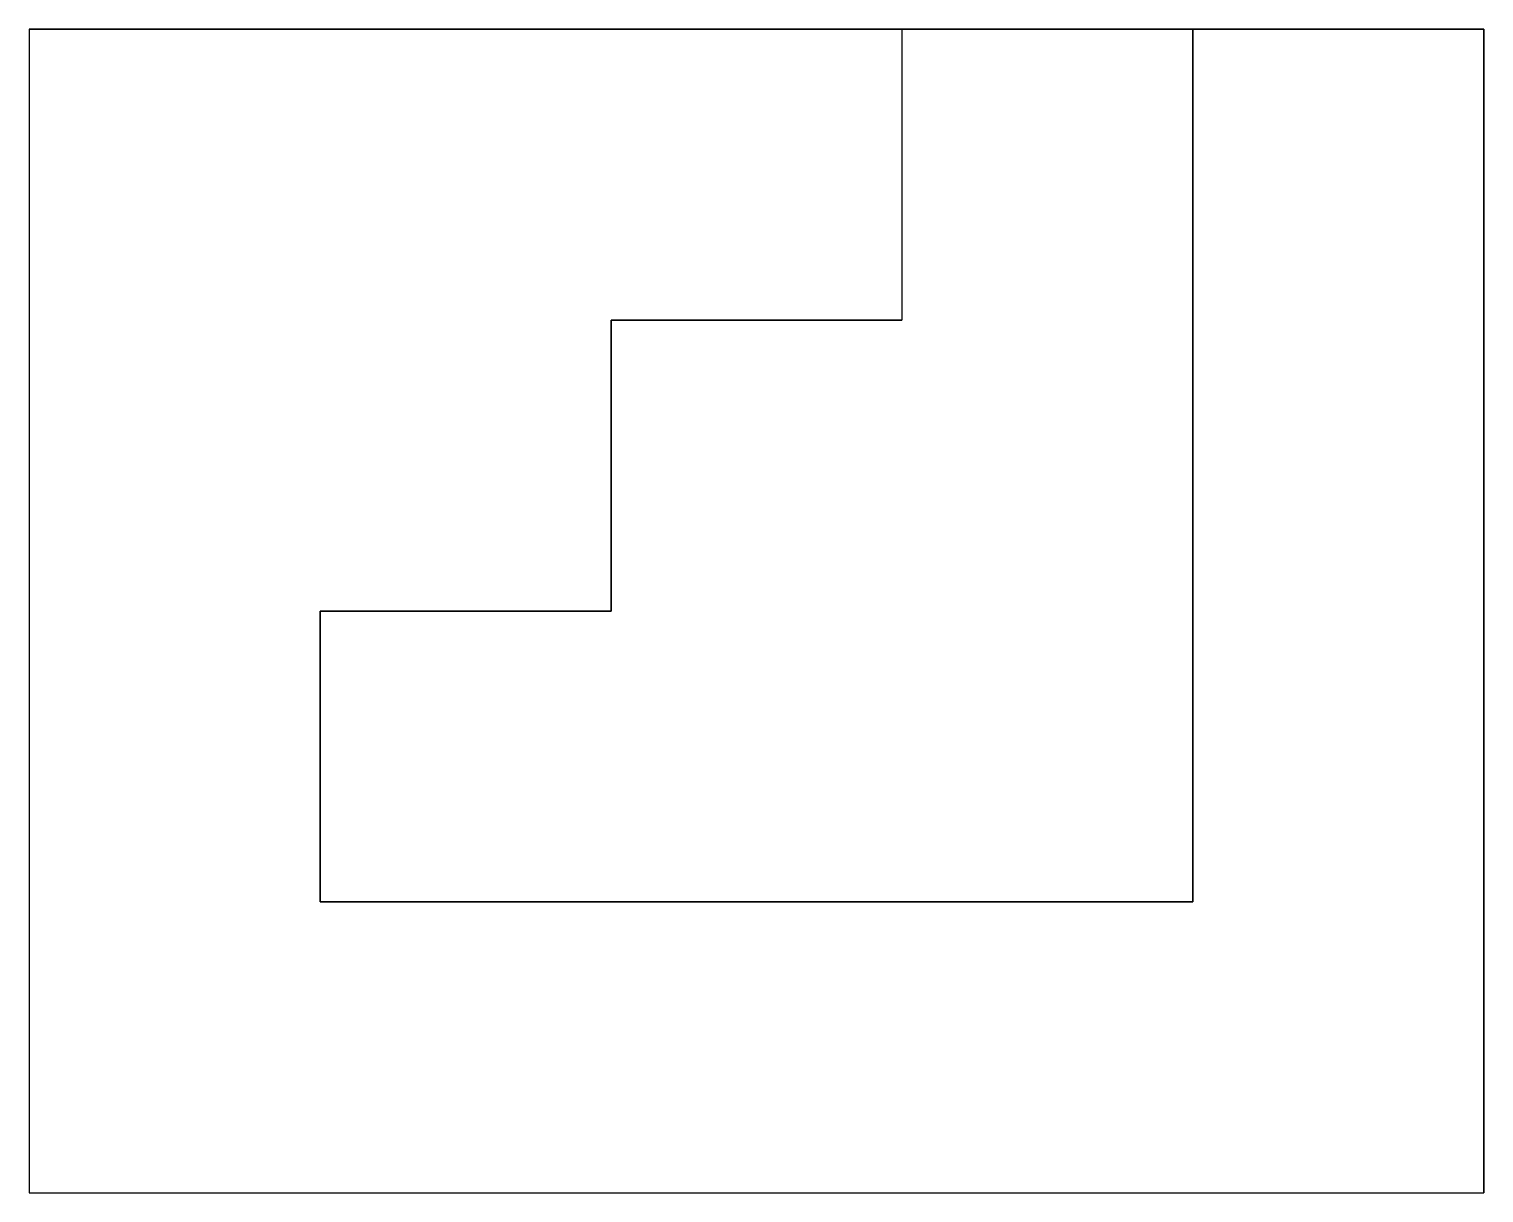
# Model space of a CAD drawing. Extents: x 0 to 5, y 0 to 4.
import ezdxf

# ---------------------------------------------------------------- set-up
doc = ezdxf.new("R2010")
doc.units = 0
doc.layers.get('0').update_dxf_attribs({"linetype": 'CONTINUOUS'})

# ---------------------------------------------------------------- blocks, each defined once
blk = doc.blocks.new('*U6')
at = {"color": 7}
for p, q in [((0, 4, 3), (5, 4, 3)), ((0, 4), (0, 4, 3)), ((0, 4, 3), (0, 0, 3)), ((0, 4), (0, 0)), ((5, 4), (0, 4)), ((3, 4, 2), (4, 4, 2)), ((3, 4, 1), (3, 4, 2)), ((3, 4, 2), (3, 3, 2)), ((4, 4, 1), (3, 4, 1)), ((3, 4, 1), (3, 3, 1)), ((4, 4, 2), (4, 4, 1)), ((4, 4, 2), (4, 1, 2)), ((4, 1, 1), (4, 4, 1)), ((5, 4), (5, 4, 3)), ((5, 4, 3), (5, 0, 3)), ((5, 0), (5, 4)), ((2, 3, 1), (3, 3, 1)), ((3, 3, 2), (2, 3, 2)), ((2, 2, 1), (2, 3, 1)), ((2, 3, 1), (2, 3, 2)), ((2, 3, 2), (2, 2, 2)), ((3, 3, 2), (3, 3, 1)), ((1, 2, 1), (2, 2, 1)), ((2, 2, 2), (1, 2, 2)), ((1, 1, 1), (1, 2, 1)), ((1, 2, 1), (1, 2, 2)), ((1, 2, 2), (1, 1, 2)), ((2, 2, 2), (2, 2, 1)), ((4, 1, 1), (1, 1, 1)), ((1, 1, 1), (1, 1, 2)), ((1, 1, 2), (4, 1, 2)), ((4, 1, 2), (4, 1, 1)), ((0, 0), (0, 0, 3)), ((0, 0, 3), (5, 0, 3)), ((0, 0), (5, 0)), ((5, 0, 3), (5, 0))]:
    blk.add_line(p, q, dxfattribs=at)

msp = doc.modelspace()

# ---------------------------------------------------------------- block references
msp.add_blockref('*U6', (0, 0))

doc.saveas('drawing.dxf')
